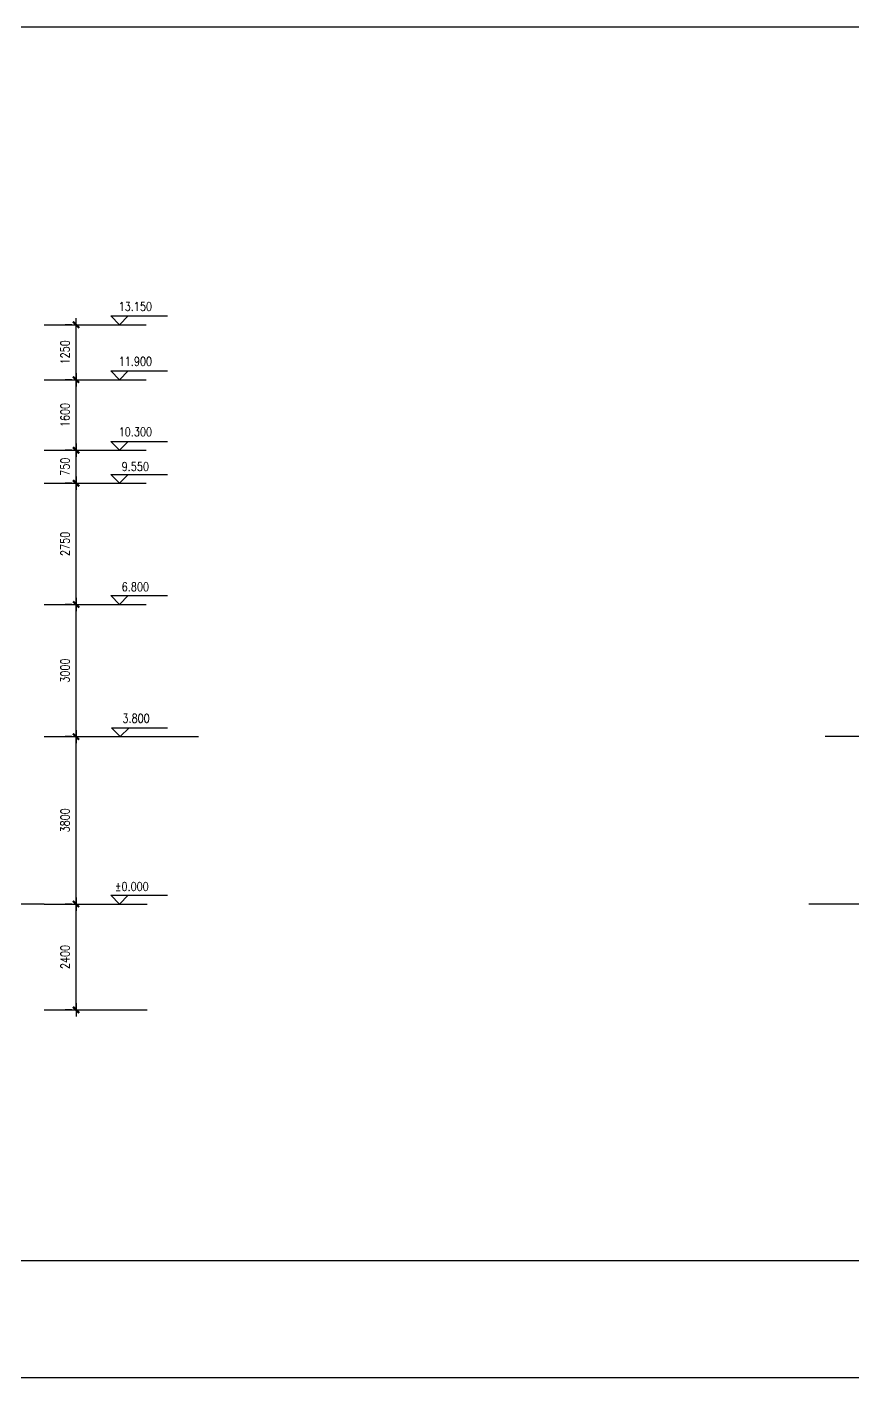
# Model space of a CAD drawing. Extents: x 68494 to 246694, y -171764 to -76879.
# Drawn here: x 96836 to 115579, y -107538 to -76879 of the extents above; entities that cross this region are included whole.
import ezdxf
from ezdxf.enums import TextEntityAlignment as Align

# ---------------------------------------------------------------- set-up
doc = ezdxf.new("R2010")
doc.units = 0
doc.header["$LTSCALE"] = 1000
doc.header["$MEASUREMENT"] = 0
doc.layers.get('0').update_dxf_attribs({"linetype": 'CONTINUOUS'})
for name, color, linetype in [('PUB_DIM', 3, 'CONTINUOUS'), ('SHEET', 1, 'CONTINUOUS'), ('细部标注', 3, 'CONTINUOUS')]:
    doc.layers.add(name, color=color, linetype=linetype)
doc.styles.add('DIM_FONT', font='SIMPLEX', dxfattribs={"width": 0.8})
doc.dimstyles.new('DIMN', dxfattribs={"dimtxt": 300, "dimasz": 1, "dimexe": 250, "dimexo": 300, "dimgap": 150, "dimtad": 1, "dimdec": 0, "dimzin": 0, "dimdsep": 46, "dimtxsty": 'DIM_FONT', "dimblk": '_DIMX', "dimblk1": 'DIMBK1', "dimblk2": 'DIMBK1', "dimcen": 1, "dimclrt": 7, "dimadec": 0, "dimazin": 0, "dimtfac": 1, "dimtdec": 0, "dimtix": 1, "dimtmove": 2, "dimatfit": 3, "dimldrblk": '_DIMX', "dimfxl": 1, "dimtvp": 1.5, "dimtolj": 1, "dimtzin": 0, "dimarcsym": 0})

# ---------------------------------------------------------------- blocks, each defined once
blk = doc.blocks.new('_DIMX')
blk.add_line((-150, 0), (150, 0))
at = {"const_width": 50}
blk.add_lwpolyline([(-70, -70), (70, 70)], dxfattribs=at)
blk = doc.blocks.new('DIMBK1')
at = {"color": 0}
blk.add_line((-1, 0), (1, 0), dxfattribs=at)
blk.add_circle((0, 0), 0.25, dxfattribs=at)

msp = doc.modelspace()

# ---------------------------------------------------------------- linework, layer by layer
at = {"layer": 'PUB_DIM'}
for p, q in [((97222.2, -83636.7), (99536.6, -83636.7)), ((98933.8, -83636.7), (98733.8, -83436.7)), ((98733.8, -83436.7), (99133.8, -83436.7)), ((99133.8, -83436.7), (98933.8, -83636.7)), ((98933.8, -83436.7), (100026.3, -83436.7)), ((97222.2, -84883.6), (99536.6, -84883.6)), ((98933.8, -84883.6), (98733.8, -84683.6)), ((98733.8, -84683.6), (99133.8, -84683.6)), ((99133.8, -84683.6), (98933.8, -84883.6)), ((98933.8, -84683.6), (100026.3, -84683.6)), ((98933.8, -86483.2), (98733.8, -86283.2)), ((98733.8, -86283.2), (99133.8, -86283.2)), ((99133.8, -86283.2), (98933.8, -86483.2)), ((98933.8, -86283.2), (100026.3, -86283.2)), ((97222.2, -86483.4), (99536.6, -86483.4)), ((98933.8, -87233.2), (98733.8, -87033.2)), ((98733.8, -87033.2), (99133.8, -87033.2)), ((99133.8, -87033.2), (98933.8, -87233.2)), ((98933.8, -87033.2), (100026.3, -87033.2)), ((97222.2, -87234.5), (99536.6, -87234.5)), ((98934.1, -89983.7), (98734.1, -89783.7)), ((98734.1, -89783.7), (99134.1, -89783.7)), ((99134.1, -89783.7), (98934.1, -89983.7)), ((98934.1, -89783.7), (100026.7, -89783.7)), ((97222.2, -89983.7), (99536.6, -89983.7)), ((98750.1, -92783.8), (99150.1, -92783.8)), ((98950.1, -92983.8), (98750.1, -92783.8)), ((98950.1, -92783.8), (100026.7, -92783.8)), ((99150.1, -92783.8), (98950.1, -92983.8)), ((97221.3, -92983.8), (100723.5, -92983.8)), ((97222.2, -92983.8), (99560.5, -92983.8)), ((118451.5, -92983.8), (114949.3, -92983.8)), ((97222.2, -96783.7), (99560.5, -96783.7)), ((98734.1, -96583.7), (99134.1, -96583.7)), ((98934.1, -96783.7), (98734.1, -96583.7)), ((98934.1, -96583.7), (100026.7, -96583.7)), ((99134.1, -96583.7), (98934.1, -96783.7)), ((118150.5, -96783.7), (114577.3, -96783.7)), ((97222.2, -99183.7), (99560.5, -99183.7))]:
    msp.add_line(p, q, dxfattribs=at)
at = {"layer": 'SHEET', "color": 1}
for p, q in [((109805.4, -76879.3), (70205.4, -76879.3)), ((149405.4, -76879.3), (109805.4, -76879.3)), ((109805.4, -104879.3), (70205.4, -104879.3)), ((149405.4, -104879.3), (109805.4, -104879.3)), ((127893.6, -107538), (68493.6, -107538))]:
    msp.add_line(p, q, dxfattribs=at)
at = {"layer": '细部标注'}
msp.add_line((97222.2, -96783.7), (94477.3, -96783.7), dxfattribs=at)

# ---------------------------------------------------------------- texts
at = {"layer": 'PUB_DIM', "style": 'DIM_FONT', "width": 0.8}
for s, p in [('13.150', (99293.8, -83220)), ('11.900', (99293.8, -84467)), ('10.300', (99293.8, -86066.6)), ('9.550', (99293.8, -86854.8)), ('6.800', (99294.1, -89583.7)), ('3.800', (99310.1, -92567.8)), ('%%p0.000', (99212.4, -96383.7))]:
    msp.add_text(s, height=200, dxfattribs=at).set_placement(p, align=Align.MIDDLE)

# ---------------------------------------------------------------- dimensions: what is measured, and where the dimension line sits
at = {"layer": 'PUB_DIM'}
msp.add_linear_dim(base=(97948.3, -83636.7), p1=(98154, -84883.6), p2=(98154, -83636.7), angle=90, text='1250', dimstyle='DIMN', override={"dimtxt": 200}, dxfattribs=at).render()
for base, p1, p2 in [((97948.3, -84883.6), (98154, -86483.4), (98154, -84883.6)), ((97948.3, -86483.4), (98154, -87233.5), (98154, -86483.4)), ((97948.3, -87233.5), (98154, -89983.7), (98154, -87233.5)), ((97948.3, -89983.7), (98154, -92983.8), (98154, -89983.7)), ((97948.3, -92983.8), (98154, -96783.7), (98154, -92983.8)), ((97948.3, -96783.8), (98154, -99183.7), (98154, -96783.8))]:
    msp.add_linear_dim(base=base, p1=p1, p2=p2, angle=90, dimstyle='DIMN', override={"dimtxt": 200}, dxfattribs=at).render()

doc.saveas('drawing.dxf')
